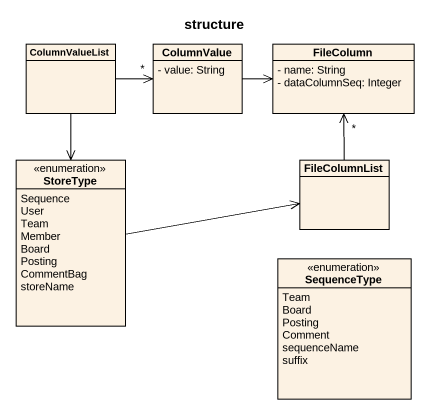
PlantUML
@startuml
title structure
hide circle
hide empty members
skinparam classAttributeIconSize 0
class ColumnValueList
class ColumnValue {
  - value: String
}
class FileColumn {
  - name: String
  - dataColumnSeq: Integer
}
enum StoreType {
  Sequence
  User
  Team
  Member
  Board
  Posting
  CommentBag
  storeName
}
class FileColumnList
enum SequenceType {
  Team
  Board
  Posting
  Comment
  sequenceName
  suffix
}
ColumnValueList -right-> "*" ColumnValue
ColumnValueList --> StoreType
ColumnValue -right-> FileColumn
StoreType -right-> FileColumnList
FileColumnList -up-> "*" FileColumn
@enduml
